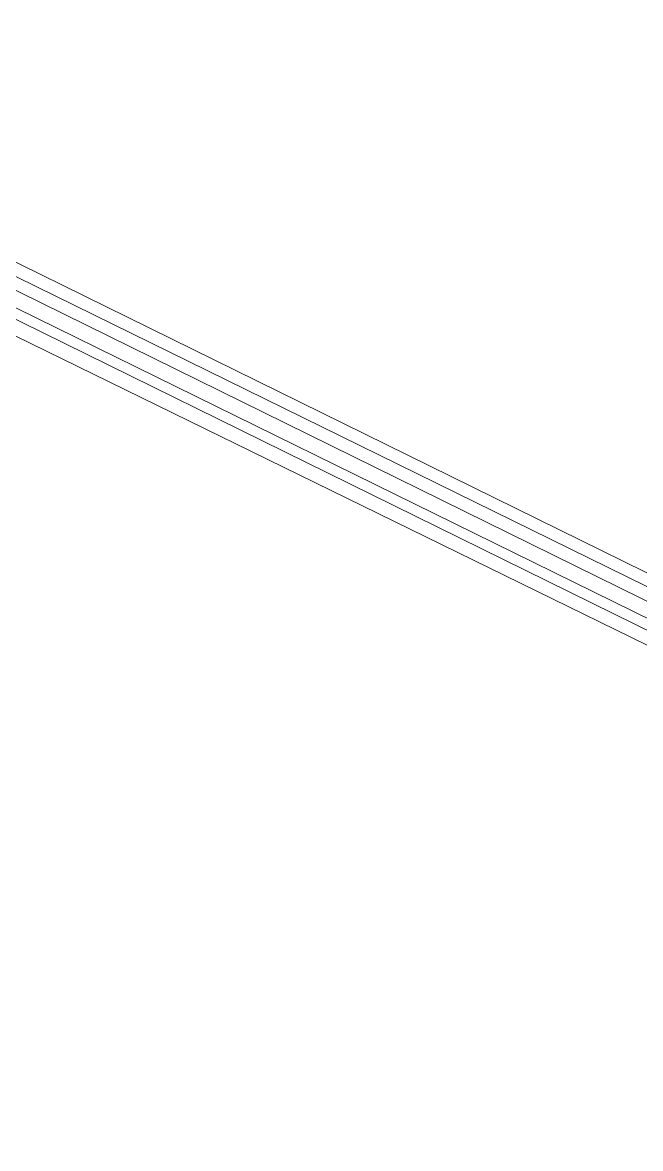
# Model space of a CAD drawing. Header units: inches. Extents: x 1969 to 240164, y 1364 to 46451.
# Drawn here: x 14758 to 15049, y 29634 to 30164 of the extents above; entities that cross this region are included whole.
import ezdxf

# ---------------------------------------------------------------- set-up
doc = ezdxf.new("R2010")
doc.units = ezdxf.units.IN
doc.header["$MEASUREMENT"] = 0
doc.layers.add('PDF_BH_Waste', color=7, linetype='Continuous')

msp = doc.modelspace()

# ---------------------------------------------------------------- linework, layer by layer
at = {"layer": 'PDF_BH_Waste', "lineweight": 0}
for points in [[(16272.07, 29284.29), (14502.94, 30153.51), (14506.35, 30160.33), (14502.94, 30160.33), (14502.94, 30163.74), (14506.35, 30160.33), (16272.07, 29291.11)], [(16752.69, 29110.45), (16466.36, 29209.3), (16347.06, 29253.61), (16265.25, 29280.88), (14519.99, 30139.88)], [(16278.88, 29301.33), (14574.53, 30139.88)], [(16749.29, 29103.63), (16466.36, 29205.89), (16347.06, 29246.79), (16265.25, 29277.47), (14516.58, 30133.06)], [(20079.6, 28203.73), (19414.9, 28391.21), (19142.2, 28449.16), (18958.13, 28490.06), (18866.09, 28510.51), (18763.83, 28530.97), (18586.58, 28561.64), (18402.51, 28595.73), (17396.94, 28858.2), (16848.14, 29093.4), (16814.05, 29107.04), (16807.23, 29107.04), (16779.96, 29117.26), (16766.33, 29124.08), (16759.51, 29124.08), (16476.59, 29226.34), (16357.28, 29267.25), (16275.47, 29297.93), (14574.53, 30133.06)]]:
    msp.add_lwpolyline(points, dxfattribs=at)

doc.saveas('drawing.dxf')
